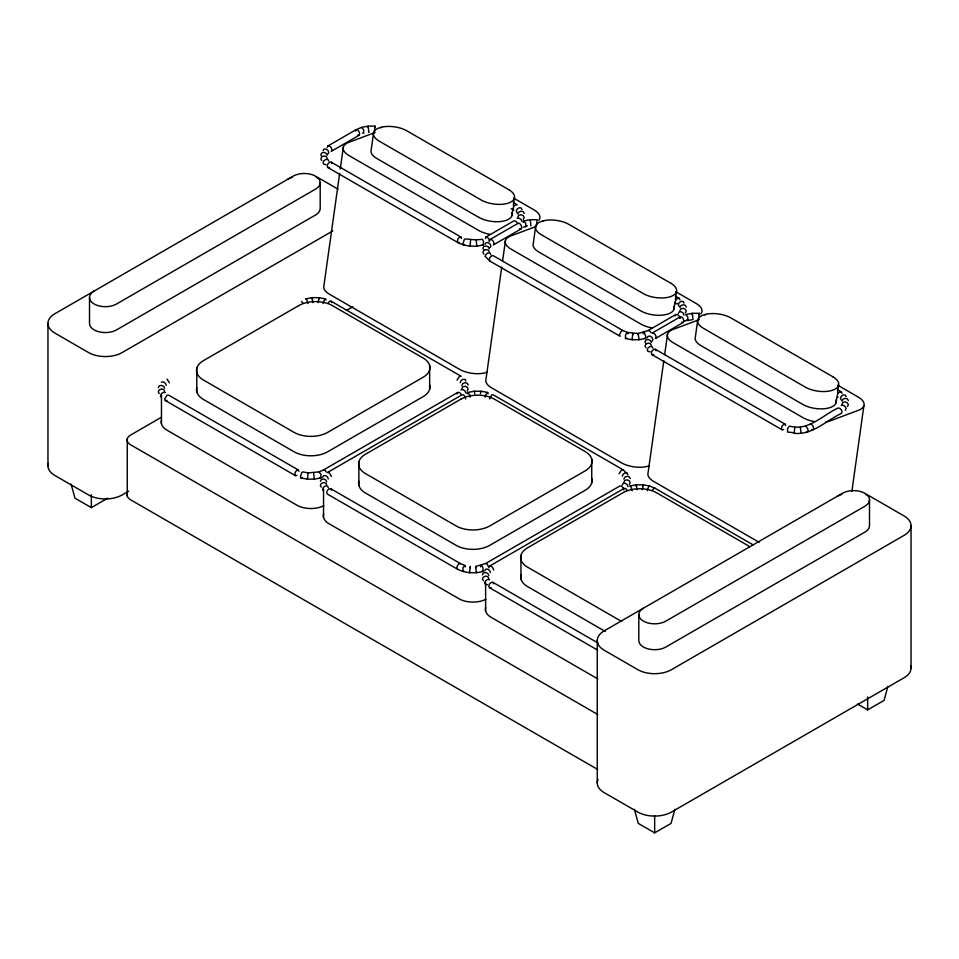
<?xml version="1.0" encoding="UTF-8"?>
<svg xmlns="http://www.w3.org/2000/svg" width="959" height="959" viewBox="0 0 959 959"><rect width="100%" height="100%" fill="white"/><g stroke="black" fill="none" stroke-linecap="round" stroke-linejoin="round"><path stroke-width="1.44" d="M318.148 302.612L319.011 297.662L325.581 298.896L326 300.239M642.314 489.773L643.165 484.81L649.734 486.045L655.189 488.335L753.079 544.856M311.951 298.956L312.095 297.662L319.011 297.662L319.155 298.956M368.004 127.439L368.148 126.144L375.053 126.144L375.209 127.439M476.887 246.151L476.167 239.894L465.463 238.923L464.432 239.33L462.969 243.574L463.401 244.917L469.97 246.151L476.887 246.151L483.456 244.917L483.456 241.248L482.425 239.33L476.167 239.894M475.556 567.764L475.7 566.469L485.518 563.568L619.79 486.045L621.492 486.129L623.206 487.735L623.913 489.917M530.938 225.976L530.231 219.719L523.65 220.954L523.23 222.308M638.107 334.763L638.25 333.468L648.056 330.567L675.831 314.54L677.545 314.624L679.26 316.218L679.967 318.4M636.105 486.105L636.261 484.81L643.165 484.81L643.309 486.105M692.158 314.6L692.302 313.305L699.219 313.305L699.363 314.6M687.795 320.534L693.021 319.551L692.302 313.305L685.733 314.528L687.795 316.866L687.795 320.534L686.764 320.126M339.654 173.459L323.914 285.614A19.815 9.278 8 0 0 329.56 294.293L459.421 369.263A19.815 9.278 8 0 0 487.232 372.188M340.277 169.036L343.382 146.895M373.626 132.498L371.193 149.832A19.803 9.278 8 0 0 376.839 158.499L478.673 217.297M501.737 267.034L485.997 379.189A19.815 9.278 8 0 0 491.643 387.868L621.492 462.837A19.815 9.278 8 0 0 649.303 465.762M502.564 261.136L505.465 240.481M511.926 215.643L512.933 208.427M513.341 205.538L514.36 198.309M535.709 226.072L533.276 243.406A19.803 9.278 8 0 0 538.91 252.073L640.756 310.872A19.803 9.278 8 0 0 663.616 314.996A19.803 9.278 8 0 0 673.949 306.293M663.82 360.62L648.08 472.775A19.815 9.278 8 0 0 653.726 481.442L759.144 542.303M664.647 354.71L667.548 334.056M673.997 309.23L675.016 302.001M675.424 299.112L676.431 291.884M697.78 319.647L695.347 336.981A19.803 9.278 8 0 0 700.993 345.648L802.839 404.446A19.803 9.278 8 0 0 825.699 408.57A19.803 9.278 8 0 0 836.032 399.867M836.08 402.804L836.895 397.026M837.495 392.687L838.514 385.458M851.88 491.32L863.891 405.729M480.375 393.825L481.082 391.236L487.663 392.471L488.083 393.813M323.087 303.547L324.55 299.304L325.581 298.896M485.17 397.122L485.602 394.808L487.663 392.471M647.253 490.696L648.704 486.453L649.734 486.045M489.581 398.968L491.643 394.988L493.106 394.76L623.206 469.862L628.001 474.597M674.896 809.312L671.048 823.385L654.661 832.856L638.262 823.385L634.426 809.312M887.89 686.344L884.042 700.418L867.655 709.876L857.562 704.062M320.905 477.918L320.905 474.249L318.844 471.912L308.139 472.895L302.912 471.912L301.881 472.331L300.431 476.563L300.85 477.918L307.419 479.152L314.336 479.152L320.905 477.918L319.874 477.51M467.177 393.813L467.608 392.471L474.178 391.236L481.082 391.236M525.712 226.959L525.712 223.291L523.65 220.954M480.495 566.841L480.927 565.498L481.957 565.906L482.988 567.824L482.988 571.492C474.549 573.662 465.307 573.254 457.491 569.202L327.391 494.089L326.683 492.614L327.391 490.433L329.093 488.826L330.807 488.742L460.404 563.568L464.995 565.498L465.427 566.841M643.045 333.84L643.477 332.497L644.508 332.905L645.958 337.148L645.539 338.491L638.958 339.726L632.053 339.726L625.484 338.491L625.484 334.835L627.546 332.497L638.25 333.468L638.958 339.726L638.61 339.186M456.999 380.16L459.421 376.372L461.123 376.288L331.023 301.174L329.56 301.402L328.098 303.152M619.082 473.734L621.492 469.958L623.206 469.862M460.2 382.701L461.039 380.627L463.065 379.273L465.079 379.44L465.918 381.023M622.283 476.275L623.122 474.202L625.136 472.847L627.162 473.015M355.525 131.083L356.125 129.669L361.579 127.379L368.148 126.144L368.855 132.402L368.508 131.863M327.858 145.984L329.56 146.08L331.275 147.674L331.982 149.856L331.275 151.342L359.05 135.303L359.661 133.876L359.05 131.635L357.587 129.897L356.125 129.669L327.858 145.984L327.151 147.47M485.374 238.419L485.985 236.993L513.76 220.954L515.462 221.038L517.177 222.644M489.929 239.57L491.643 239.654L493.358 241.248L494.065 243.43L493.358 244.917L521.133 228.877L521.732 227.451L521.133 225.221L519.67 223.471L518.208 223.243L489.929 239.57L489.222 241.045M679.679 318.244L680.291 316.818L681.753 317.045L683.216 318.796L683.815 321.037L683.216 322.452L655.441 338.491L656.148 337.005L655.441 334.823L653.726 333.229L652.012 333.145L680.291 316.818M456.999 393.957L457.707 392.471L459.421 392.555L461.123 394.161M675.124 316.014L675.831 314.54M517.86 214.037L518.783 212.131L521.025 211.16L523.266 211.711L524.201 213.461M461.806 385.554L462.729 383.636L464.971 382.677L467.213 383.228L468.148 384.979M679.931 307.623L680.866 305.705L683.108 304.734L685.349 305.298L686.272 307.036M623.889 479.128L624.812 477.21L627.054 476.251L629.296 476.803L630.231 478.553M842.014 401.198L842.949 399.28L845.191 398.321L847.432 398.872L848.355 400.61M323.063 150.719L323.902 149.136L325.916 148.969L327.942 150.323L328.781 152.397L327.942 153.979M322.596 477.294L323.435 475.712L325.449 475.544L327.475 476.899L328.314 478.973M485.134 244.293L485.973 242.711L487.999 242.543L490.025 243.898L490.864 245.972L490.025 247.566M484.667 570.869L485.506 569.286L487.532 569.119L489.558 570.473L490.397 572.547M647.217 337.868L648.056 336.285L650.082 336.118L652.108 337.472L652.935 339.558L652.108 341.14M678.325 313.473L679.164 311.891L681.19 311.723L683.216 313.078L684.055 315.151M622.283 484.99L623.122 483.396L625.136 483.24L627.162 484.595L628.001 486.669M845.299 410.32L846.126 408.726L845.299 406.652L843.273 405.297L841.247 405.465M158.283 387.676L159.218 385.926L161.46 385.374L163.701 386.333L164.624 388.251M320.366 481.25L321.289 479.5L323.543 478.949L325.784 479.908L326.707 481.826M517.86 217.046L518.783 215.296L521.025 214.744L523.266 215.703L524.201 217.621L523.266 219.371M461.806 388.551L462.729 386.813L464.971 386.261L467.213 387.22L468.148 389.138L467.213 390.876M482.449 574.825L483.372 573.074L485.614 572.523L487.855 573.494L488.79 575.4M679.931 310.62L680.866 308.87L683.108 308.318L685.349 309.277L686.272 311.196L685.349 312.946M623.889 482.137L624.812 480.387L627.054 479.836L629.296 480.795L630.231 482.713L629.296 484.463M842.014 404.195L842.949 402.444L845.191 401.893L847.432 402.864L848.355 404.77L847.432 406.52M375.053 126.144L374.346 132.402M308.139 472.895L307.419 479.152M470.677 239.894L469.97 246.151M469.862 572.187L469.502 572.727L470.222 566.469L470.366 567.764M632.413 339.186L632.053 339.726L632.76 333.468L632.916 334.763M699.219 313.305L698.512 319.551M794.843 427.055L794.136 433.3C812.309 435.338 826.071 420.569 841.331 413.461L842.05 411.974L841.331 409.793L839.628 408.198L837.914 408.114C822.726 415.079 807.981 431.586 789.617 426.072L787.567 428.409L787.567 432.065L794.484 432.761M652.264 490.301L653.726 488.563L655.189 488.335M332.821 230.927L122.177 352.54A23.783 13.726 0 0 1 88.54 352.54L54.915 333.121A23.783 13.726 0 0 1 54.915 313.701L293.142 176.168A15.847 9.146 0 0 1 315.559 176.18A15.847 9.146 0 0 1 315.559 189.115L116.566 304.003A15.847 9.146 0 0 1 94.162 304.003A15.847 9.146 0 0 1 94.162 291.068M161.603 417.153L130.58 435.062A11.892 6.869 0 0 0 130.58 444.76L595.803 713.364A11.892 6.869 0 0 0 597.745 714.263M346.391 310.464L352.852 306.724M71.11 484.091L74.958 498.165L91.345 507.623L107.744 498.165M128.638 491.2L122.177 494.928A23.783 13.726 0 0 1 88.54 494.928L54.915 475.508A23.783 13.726 0 0 1 48.31 463.413M318.844 471.912L323.435 469.994L457.707 392.471M380.603 127.787L381.634 127.379M464.432 244.509L463.401 244.917L457.958 242.627L327.858 167.513L327.151 166.039L327.858 163.857L329.56 162.251L331.275 162.167L460.871 236.993L461.483 238.419M542.674 221.361L543.705 220.954M625.484 338.491L626.515 338.083M704.757 314.948L705.788 314.528M300.85 477.918L301.881 477.51M464.995 565.498L462.933 567.824L462.933 571.492L463.964 571.084M375.041 132.522L348.812 142.328A19.815 9.278 8 0 0 349.028 155.574L478.877 230.544A19.815 9.278 8 0 0 489.749 234.308M523.254 227.283L527.39 225.737M535.733 226.612L510.895 235.902A19.815 9.278 8 0 0 511.111 249.148L640.96 324.118A19.815 9.278 8 0 0 651.832 327.882M683.959 321.373L688.094 319.827M699.195 319.683L672.978 329.476A19.815 9.278 8 0 0 673.194 342.723L803.043 417.692A19.815 9.278 8 0 0 813.915 421.469M460.871 236.993L459.421 237.221L457.958 238.971L457.347 241.212L457.958 242.627L459.421 242.399M627.965 333.84L627.546 332.497L622.954 330.567L621.492 330.795L619.43 334.787L620.029 336.201L489.929 261.1L485.134 256.365L485.973 254.291L487.999 252.936L490.025 253.104L490.864 254.686M298.932 471.42L298.333 469.994L296.87 470.222L295.408 471.972L294.797 474.214L295.408 475.628L296.87 475.4M785.637 425.568L785.037 424.142L783.575 424.381L782.112 426.12L781.513 428.361L782.112 429.788L783.575 429.548M460.404 563.568L458.953 563.796L457.491 565.546L456.88 567.788L457.491 569.202M517.093 218.316L519.107 218.149L521.133 219.503L521.972 221.577M161.352 382.138L163.378 381.97L165.392 383.324L166.231 385.398M461.039 389.822L463.065 389.666L465.079 391.008L465.918 393.094M327.858 167.513L329.56 167.429M679.967 299.831L679.26 298.357L677.545 298.441L675.831 300.035L675.124 302.217L675.831 303.703L677.545 303.619M785.037 424.142L655.441 349.328L653.726 349.412L652.012 351.006L651.305 353.188L652.012 354.674L782.112 429.788M652.012 354.674L653.726 354.59M298.333 469.994L168.724 395.168L167.022 395.252L164.6 399.04L165.308 400.514L167.022 400.43M842.05 393.418L841.331 391.931L839.628 392.015L837.914 393.622L837.207 395.791L837.914 397.278M597.865 642.926L492.89 582.317L491.176 582.401L489.462 584.007L488.754 586.189L489.462 587.663L597.673 650.142M489.462 587.663L491.176 587.579M530.231 219.719L537.136 219.719L536.429 225.976M325.916 164.54L323.902 164.373L323.063 162.79L323.902 160.716L325.916 159.362L327.942 159.518L328.781 161.112M650.082 351.689L648.056 351.521L647.217 349.939L648.056 347.865L650.082 346.511L652.108 346.678L652.935 348.261M165.392 392.519L163.378 392.363L161.352 393.705L160.513 395.791L161.352 397.374M489.558 579.668L487.532 579.512L485.506 580.866L484.667 582.94L485.506 584.522L487.532 584.69M357.587 135.075L359.05 135.303M519.67 228.65L521.133 228.877M485.985 236.993L487.436 237.221L488.898 238.971L489.51 241.212M681.753 322.224L683.216 322.452M648.056 330.567L649.519 330.795L650.981 332.545M810.139 424.142L811.602 424.381L813.064 426.12L813.664 428.361L813.064 429.788L811.602 429.548M323.435 469.994L324.897 470.222L326.36 471.972M485.518 563.568L486.968 563.796L489.042 567.788M361.579 127.379L363.641 129.717L363.641 133.373L362.61 132.965M482.425 244.509L483.456 244.917M644.508 338.083L645.539 338.491M805.56 426.072L807.61 428.409L808.041 430.723L807.61 432.065L806.591 431.658M467.608 392.471L469.67 394.808L470.09 397.122M481.957 571.084L482.988 571.492M513.509 198.033L534.079 209.913A19.815 9.278 8 0 1 538.694 220.366M675.592 291.608L696.162 303.488A19.815 9.278 8 0 1 700.777 313.941M837.675 385.182L858.245 397.062A19.815 9.278 8 0 1 858.449 410.308L830.854 420.629A19.815 9.278 8 0 1 825.903 421.828M513.317 202.553L517.177 204.782L515.462 204.866L513.76 206.461L513.053 208.642L513.76 210.129L511.159 208.63M675.388 296.127L679.26 298.357M837.471 389.702L841.331 391.931M622.954 330.567L493.358 255.741L491.643 255.825L489.929 257.432L489.222 259.613L489.929 261.1M337.976 189.115L321.157 179.405A23.783 13.726 0 0 0 316.23 177.223M605.285 631.454L527.606 586.608A23.783 13.726 0 0 1 520.941 574.753M165.308 400.514L295.408 475.628M597.889 678.96L491.176 617.356A19.815 11.436 0 0 1 485.614 607.479M167.022 379.069L169.431 382.857M627.162 490.301L625.7 488.563L624.237 488.335L489.462 566.146L491.176 566.23L492.89 567.824L493.597 570.006M301.534 301.402L302.996 303.152M800.333 427.055L801.041 433.3L800.693 432.761M474.178 391.236L474.885 393.825M475.7 566.469L476.419 572.727L476.06 572.187M313.629 472.895L314.336 479.152L313.977 478.613M651.341 345.408L650.406 343.658L648.164 343.106L645.922 344.065L644.999 345.983L645.922 347.733M489.258 251.833L488.323 250.083L486.081 249.532L483.839 250.491L482.916 252.409L483.839 254.159M327.175 158.259L326.252 156.509L323.998 155.957L321.756 156.916L320.833 158.834L321.756 160.585M488.79 578.409L487.855 576.659L485.614 576.107L483.372 577.066L482.449 578.984L483.372 580.734M326.707 484.822L325.784 483.084L323.543 482.533L321.289 483.492L320.366 485.41L321.289 487.148M164.624 391.248L163.701 389.51L161.46 388.958L159.218 389.917L158.283 391.835L159.218 393.574M846.126 396.654L845.299 395.072L843.273 394.916L841.247 396.259L840.408 398.345L841.247 399.927M684.055 303.08L683.216 301.498L681.19 301.33L679.164 302.684L678.325 304.77L679.164 306.353M521.972 209.506L521.133 207.923L519.107 207.755L517.093 209.11L516.254 211.184L517.093 212.778M328.314 487.675L327.475 486.093L325.449 485.937L323.435 487.292L322.596 489.366L323.435 490.948M651.341 342.411L650.406 340.493L648.164 339.522L645.922 340.085L644.999 341.824L645.922 343.742M489.258 248.825L488.323 246.919L486.081 245.948L483.839 246.499L482.916 248.249L483.839 250.167M327.175 155.25L326.252 153.344L323.998 152.373L321.756 152.925L320.833 154.675L321.756 156.593M655.441 349.328L656.148 350.802M331.275 162.167L331.982 163.653M492.89 582.317L493.597 583.803M330.807 488.742L331.514 490.229M331.023 301.174L331.634 302.6M331.514 476.431L329.093 472.655L327.391 472.559L462.154 394.76L463.617 394.988L465.079 396.726L465.69 398.968M632.173 490.696L630.71 486.453L629.679 486.045L636.261 484.81L637.112 489.773M308.007 303.547L306.556 299.304L305.525 298.896L312.095 297.662L312.958 302.612M911.05 525.664L911.05 668.051M869.501 499.783L869.501 525.664A15.847 9.146 0 0 1 864.862 532.137L665.858 647.025A15.847 9.146 0 0 1 648.596 649.003A15.847 9.146 0 0 1 638.814 640.552L638.802 614.659M867.655 696.965L867.655 709.876M654.661 815.63L654.661 832.856M597.253 640.552L597.253 782.94M591.739 459.073L591.739 482.785M520.941 555.345L520.941 579.056M485.614 582.473L485.614 611.051M429.656 365.487L429.656 389.198M358.858 461.758L358.858 485.482M323.543 488.898L323.543 517.476M320.198 182.642L320.198 208.535A15.847 9.146 0 0 1 315.559 214.996L116.566 329.884A15.847 9.146 0 0 1 99.292 331.874A15.847 9.146 0 0 1 89.523 323.423L89.499 297.518M196.775 368.184L196.775 391.895M161.46 395.312L161.46 423.902M127.247 438.838L127.247 495.995M91.345 494.712L91.345 507.623M47.95 323.411L47.95 465.798M511.878 212.718A19.803 9.278 8 0 1 501.545 221.421A19.803 9.278 8 0 1 478.685 217.297M621.684 621.156A23.783 13.726 0 0 1 618.231 619.514L527.606 567.201A23.783 13.726 0 0 1 527.606 547.781L622.894 492.77A23.783 13.726 0 0 1 656.531 492.77L747.145 545.084A23.783 13.726 0 0 1 749.566 546.726M485.841 599.351A19.815 11.436 0 0 1 458.953 598.752L329.093 523.782A19.815 11.436 0 0 1 323.543 513.904M591.739 478.481A23.783 13.726 0 0 1 585.062 490.337L489.773 545.347A23.783 13.726 0 0 1 456.148 545.347L365.535 493.034A23.783 13.726 0 0 1 358.858 481.178M323.758 505.777A19.815 11.436 0 0 1 296.87 505.177L167.022 430.207A19.815 11.436 0 0 1 161.46 420.318M429.656 384.907A23.783 13.726 0 0 1 422.979 396.762L327.69 451.773A23.783 13.726 0 0 1 294.065 451.773L203.452 399.459A23.783 13.726 0 0 1 196.775 387.604M910.69 665.666A23.783 13.726 0 0 1 904.085 677.761L671.48 812.057A23.783 13.726 0 0 1 637.843 812.057L604.218 792.649A23.783 13.726 0 0 1 598.056 779.379M836.823 496.546A23.783 13.726 0 0 1 841.75 494.364M865.533 494.364A23.783 13.726 0 0 1 870.46 496.546L904.085 515.954A23.783 13.726 0 0 1 904.085 535.374L671.48 669.67A23.783 13.726 0 0 1 637.843 669.67L604.218 650.25A23.783 13.726 0 0 1 604.218 630.842L842.434 493.298A15.847 9.146 0 0 1 864.862 493.31A15.847 9.146 0 0 1 864.862 506.244L665.858 621.132A15.847 9.146 0 0 1 643.453 621.132A15.847 9.146 0 0 1 643.453 608.198M287.52 179.405A23.783 13.726 0 0 1 292.447 177.223M597.745 769.274A11.892 6.869 0 0 1 595.803 768.375L130.58 499.783A11.892 6.869 0 0 1 127.247 493.849M298.74 305.609L203.452 360.632A23.783 13.726 0 0 0 203.452 380.04L294.065 432.365A23.783 13.726 0 0 0 327.69 432.365L422.979 377.343A23.783 13.726 0 0 0 422.979 357.935L332.365 305.609A23.783 13.726 0 0 0 298.74 305.609M460.811 399.196L365.535 454.206A23.783 13.726 0 0 0 365.535 473.614L456.148 525.94A23.783 13.726 0 0 0 489.773 525.94L585.062 470.929A23.783 13.726 0 0 0 585.062 451.509L494.448 399.196A23.783 13.726 0 0 0 460.811 399.196M508.714 189.642L406.868 130.844A19.803 9.278 8 0 0 379.069 127.919A19.803 9.278 8 0 0 379.273 141.165L481.106 199.952A19.803 9.278 8 0 0 508.917 202.888A19.803 9.278 8 0 0 508.714 189.642M670.785 283.217L568.951 224.418A19.803 9.278 8 0 0 541.14 221.493A19.803 9.278 8 0 0 541.344 234.739L643.189 293.538A19.803 9.278 8 0 0 671 296.463A19.803 9.278 8 0 0 670.785 283.217M832.868 376.791L731.034 317.992A19.803 9.278 8 0 0 703.223 315.067A19.803 9.278 8 0 0 703.426 328.314L805.272 387.112A19.803 9.278 8 0 0 833.083 390.037A19.803 9.278 8 0 0 832.868 376.791"/></g></svg>
